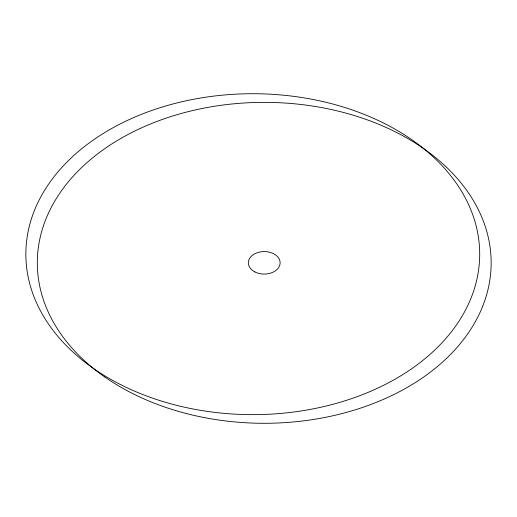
<?xml version="1.0" encoding="UTF-8"?>
<svg xmlns="http://www.w3.org/2000/svg" width="517" height="517" viewBox="0 0 517 517"><rect width="100%" height="100%" fill="white"/><g stroke="black" fill="none" stroke-linecap="round" stroke-linejoin="round"><path stroke-width="0.78" d="M254.907 271.942A15.911 11.251 0 0 0 280.052 263.974A15.911 11.251 0 0 0 257.724 252.554A15.911 11.251 0 0 0 254.907 271.942M104.815 377.022A226.924 160.464 0 0 0 483.802 303.35A226.924 160.464 0 0 0 204.073 108.105A226.924 160.464 0 0 0 104.815 377.022M93.357 368.375A226.924 160.464 0 0 0 472.344 294.696A226.924 160.464 0 0 0 192.615 99.458A226.924 160.464 0 0 0 93.357 368.375"/></g></svg>
